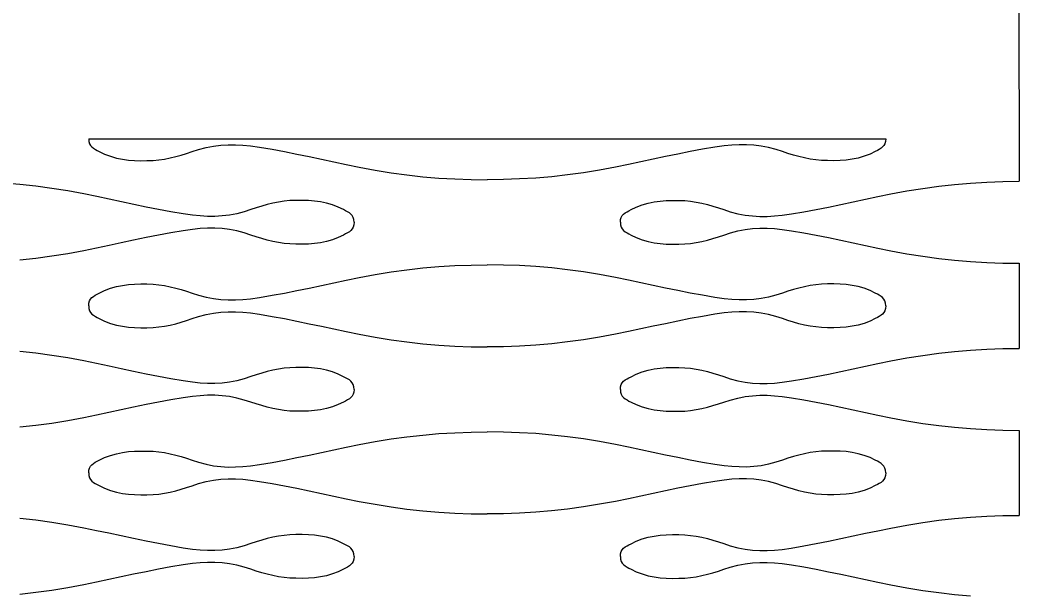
# Model space of a CAD drawing. Extents: x -53 to 53, y -73 to 73.
# Drawn here: x 19.62 to 52.5, y 16.23 to 35.16 of the extents above; entities that cross this region are included whole.
import ezdxf

# ---------------------------------------------------------------- set-up
doc = ezdxf.new("R2010")
doc.units = 0
doc.header["$MEASUREMENT"] = 0
doc.layers.get('0').update_dxf_attribs({"linetype": 'CONTINUOUS'})

msp = doc.modelspace()

# ---------------------------------------------------------------- linework, layer by layer
for p, q in [((52.474, 73.227), (52.5, 29.848)), ((21.882, 31.248), (48.118, 31.248)), ((21.882, 31.248), (21.889, 31.16)), ((48.118, 31.248), (48.111, 31.16)), ((21.889, 31.16), (21.911, 31.087)), ((21.911, 31.087), (21.944, 31.028)), ((21.944, 31.028), (21.988, 30.978)), ((21.988, 30.978), (22.04, 30.936)), ((22.04, 30.936), (22.099, 30.899)), ((25.499, 30.898), (25.743, 30.963)), ((25.743, 30.963), (25.985, 31.01)), ((25.985, 31.01), (26.226, 31.04)), ((26.226, 31.04), (26.467, 31.054)), ((26.467, 31.054), (26.71, 31.053)), ((26.71, 31.053), (26.954, 31.039)), ((26.954, 31.039), (27.202, 31.013)), ((27.202, 31.013), (27.507, 30.969)), ((27.507, 30.969), (27.917, 30.901)), ((42.493, 30.969), (42.083, 30.901)), ((42.798, 31.013), (42.493, 30.969)), ((43.046, 31.039), (42.798, 31.013)), ((43.29, 31.053), (43.046, 31.039)), ((43.533, 31.054), (43.29, 31.053)), ((43.774, 31.04), (43.533, 31.054)), ((44.015, 31.01), (43.774, 31.04)), ((44.257, 30.963), (44.015, 31.01)), ((44.502, 30.898), (44.257, 30.963)), ((47.96, 30.936), (47.901, 30.899)), ((48.012, 30.978), (47.96, 30.936)), ((48.056, 31.028), (48.012, 30.978)), ((48.089, 31.087), (48.056, 31.028)), ((48.111, 31.16), (48.089, 31.087)), ((22.099, 30.899), (22.163, 30.865)), ((22.163, 30.865), (22.23, 30.83)), ((22.23, 30.83), (22.404, 30.746)), ((22.404, 30.746), (22.599, 30.671)), ((22.599, 30.671), (22.794, 30.615)), ((22.794, 30.615), (22.991, 30.574)), ((24.189, 30.553), (24.377, 30.581)), ((24.377, 30.581), (24.561, 30.617)), ((24.561, 30.617), (24.744, 30.661)), ((24.744, 30.661), (24.925, 30.712)), ((24.925, 30.712), (25.105, 30.767)), ((25.105, 30.767), (25.285, 30.827)), ((25.285, 30.827), (25.499, 30.898)), ((27.917, 30.901), (28.326, 30.826)), ((28.326, 30.826), (28.733, 30.745)), ((28.733, 30.745), (29.14, 30.66)), ((29.14, 30.66), (29.546, 30.574)), ((40.86, 30.66), (40.454, 30.574)), ((41.267, 30.745), (40.86, 30.66)), ((41.674, 30.826), (41.267, 30.745)), ((42.083, 30.901), (41.674, 30.826)), ((44.715, 30.827), (44.502, 30.898)), ((44.895, 30.767), (44.715, 30.827)), ((45.076, 30.712), (44.895, 30.767)), ((45.257, 30.661), (45.076, 30.712)), ((45.439, 30.617), (45.257, 30.661)), ((45.624, 30.581), (45.439, 30.617)), ((45.811, 30.553), (45.624, 30.581)), ((47.206, 30.615), (47.01, 30.574)), ((47.401, 30.671), (47.206, 30.615)), ((47.596, 30.746), (47.401, 30.671)), ((47.77, 30.83), (47.596, 30.746)), ((47.837, 30.865), (47.77, 30.83)), ((47.901, 30.899), (47.837, 30.865)), ((22.991, 30.574), (23.189, 30.548)), ((23.189, 30.548), (23.389, 30.533)), ((23.389, 30.533), (23.592, 30.527)), ((23.592, 30.527), (23.799, 30.528)), ((23.799, 30.528), (23.999, 30.535)), ((23.999, 30.535), (24.189, 30.553)), ((29.546, 30.574), (29.952, 30.487)), ((29.952, 30.487), (30.358, 30.4)), ((30.358, 30.4), (30.784, 30.312)), ((30.784, 30.312), (31.308, 30.214)), ((39.216, 30.312), (38.692, 30.214)), ((39.642, 30.4), (39.216, 30.312)), ((40.049, 30.487), (39.642, 30.4)), ((40.454, 30.574), (40.049, 30.487)), ((46.001, 30.535), (45.811, 30.553)), ((46.201, 30.528), (46.001, 30.535)), ((46.408, 30.527), (46.201, 30.528)), ((46.611, 30.533), (46.408, 30.527)), ((46.812, 30.548), (46.611, 30.533)), ((47.01, 30.574), (46.812, 30.548)), ((31.308, 30.214), (31.832, 30.13)), ((31.832, 30.13), (32.356, 30.058)), ((32.356, 30.058), (32.881, 30)), ((32.881, 30), (33.408, 29.955)), ((33.408, 29.955), (33.936, 29.924)), ((33.936, 29.924), (34.467, 29.904)), ((36.064, 29.924), (35.533, 29.904)), ((36.592, 29.955), (36.064, 29.924)), ((37.119, 30), (36.592, 29.955)), ((37.644, 30.058), (37.119, 30)), ((38.168, 30.13), (37.644, 30.058)), ((38.692, 30.214), (38.168, 30.13)), ((19.619, 29.745), (19.092, 29.79)), ((20.144, 29.687), (19.619, 29.745)), ((20.669, 29.616), (20.144, 29.687)), ((21.192, 29.532), (20.669, 29.616)), ((34.467, 29.904), (35, 29.898)), ((35.533, 29.904), (35, 29.898)), ((48.808, 29.532), (49.332, 29.616)), ((49.332, 29.616), (49.856, 29.687)), ((49.856, 29.687), (50.381, 29.745)), ((50.381, 29.745), (50.908, 29.79)), ((50.908, 29.79), (51.436, 29.822)), ((51.436, 29.822), (51.967, 29.841)), ((51.967, 29.841), (52.5, 29.848)), ((21.716, 29.434), (21.192, 29.532)), ((22.143, 29.346), (21.716, 29.434)), ((22.549, 29.259), (22.143, 29.346)), ((47.452, 29.259), (47.858, 29.346)), ((47.858, 29.346), (48.284, 29.434)), ((48.284, 29.434), (48.808, 29.532)), ((22.955, 29.172), (22.549, 29.259)), ((23.361, 29.085), (22.955, 29.172)), ((23.767, 29.001), (23.361, 29.085)), ((24.174, 28.92), (23.767, 29.001)), ((27.395, 28.978), (27.215, 28.919)), ((27.576, 29.034), (27.395, 28.978)), ((27.757, 29.085), (27.576, 29.034)), ((27.939, 29.129), (27.757, 29.085)), ((28.124, 29.165), (27.939, 29.129)), ((28.311, 29.193), (28.124, 29.165)), ((28.502, 29.211), (28.311, 29.193)), ((28.701, 29.218), (28.502, 29.211)), ((28.908, 29.219), (28.701, 29.218)), ((29.111, 29.213), (28.908, 29.219)), ((29.312, 29.198), (29.111, 29.213)), ((29.51, 29.171), (29.312, 29.198)), ((29.706, 29.131), (29.51, 29.171)), ((29.901, 29.075), (29.706, 29.131)), ((30.096, 29), (29.901, 29.075)), ((30.27, 28.916), (30.096, 29)), ((39.73, 28.916), (39.904, 29)), ((39.904, 29), (40.099, 29.075)), ((40.099, 29.075), (40.294, 29.131)), ((40.294, 29.131), (40.49, 29.171)), ((40.49, 29.171), (40.688, 29.198)), ((40.688, 29.198), (40.889, 29.213)), ((40.889, 29.213), (41.092, 29.219)), ((41.092, 29.219), (41.299, 29.218)), ((41.299, 29.218), (41.498, 29.211)), ((41.498, 29.211), (41.689, 29.193)), ((41.689, 29.193), (41.876, 29.165)), ((41.876, 29.165), (42.061, 29.129)), ((42.061, 29.129), (42.243, 29.085)), ((42.243, 29.085), (42.424, 29.034)), ((42.424, 29.034), (42.604, 28.978)), ((42.604, 28.978), (42.785, 28.919)), ((45.826, 28.92), (46.233, 29.001)), ((46.233, 29.001), (46.64, 29.085)), ((46.64, 29.085), (47.046, 29.172)), ((47.046, 29.172), (47.452, 29.259)), ((24.583, 28.845), (24.174, 28.92)), ((24.993, 28.776), (24.583, 28.845)), ((25.298, 28.732), (24.993, 28.776)), ((25.546, 28.707), (25.298, 28.732)), ((25.79, 28.693), (25.546, 28.707)), ((26.033, 28.692), (25.79, 28.693)), ((26.274, 28.706), (26.033, 28.692)), ((26.515, 28.736), (26.274, 28.706)), ((26.757, 28.782), (26.515, 28.736)), ((27.002, 28.848), (26.757, 28.782)), ((27.215, 28.919), (27.002, 28.848)), ((30.337, 28.881), (30.27, 28.916)), ((30.401, 28.847), (30.337, 28.881)), ((30.46, 28.81), (30.401, 28.847)), ((30.512, 28.768), (30.46, 28.81)), ((30.556, 28.718), (30.512, 28.768)), ((30.589, 28.658), (30.556, 28.718)), ((30.611, 28.586), (30.589, 28.658)), ((39.389, 28.586), (39.41, 28.658)), ((39.41, 28.658), (39.444, 28.718)), ((39.444, 28.718), (39.487, 28.768)), ((39.487, 28.768), (39.54, 28.81)), ((39.54, 28.81), (39.599, 28.847)), ((39.599, 28.847), (39.663, 28.881)), ((39.663, 28.881), (39.73, 28.916)), ((42.785, 28.919), (42.998, 28.848)), ((42.998, 28.848), (43.243, 28.782)), ((43.243, 28.782), (43.485, 28.736)), ((43.485, 28.736), (43.726, 28.706)), ((43.726, 28.706), (43.967, 28.692)), ((43.967, 28.692), (44.21, 28.693)), ((44.21, 28.693), (44.454, 28.707)), ((44.454, 28.707), (44.702, 28.732)), ((44.702, 28.732), (45.007, 28.776)), ((45.007, 28.776), (45.417, 28.845)), ((45.417, 28.845), (45.826, 28.92)), ((25.546, 28.289), (25.298, 28.263)), ((25.79, 28.303), (25.546, 28.289)), ((26.033, 28.304), (25.79, 28.303)), ((26.274, 28.29), (26.033, 28.304)), ((26.515, 28.26), (26.274, 28.29)), ((30.589, 28.337), (30.556, 28.278)), ((30.611, 28.41), (30.589, 28.337)), ((30.618, 28.498), (30.611, 28.586)), ((30.618, 28.498), (30.611, 28.41)), ((39.382, 28.498), (39.389, 28.586)), ((39.382, 28.498), (39.389, 28.41)), ((39.389, 28.41), (39.411, 28.337)), ((39.411, 28.337), (39.444, 28.278)), ((43.485, 28.26), (43.726, 28.29)), ((43.726, 28.29), (43.967, 28.304)), ((43.967, 28.304), (44.21, 28.303)), ((44.21, 28.303), (44.454, 28.289)), ((44.454, 28.289), (44.702, 28.263)), ((23.767, 27.995), (23.36, 27.91)), ((24.174, 28.076), (23.767, 27.995)), ((24.583, 28.151), (24.174, 28.076)), ((24.993, 28.219), (24.583, 28.151)), ((25.298, 28.263), (24.993, 28.219)), ((26.757, 28.213), (26.515, 28.26)), ((27.002, 28.148), (26.757, 28.213)), ((27.215, 28.077), (27.002, 28.148)), ((27.395, 28.017), (27.215, 28.077)), ((27.576, 27.962), (27.395, 28.017)), ((27.757, 27.911), (27.576, 27.962)), ((30.096, 27.996), (29.901, 27.921)), ((30.27, 28.08), (30.096, 27.996)), ((30.337, 28.115), (30.27, 28.08)), ((30.401, 28.149), (30.337, 28.115)), ((30.46, 28.186), (30.401, 28.149)), ((30.512, 28.228), (30.46, 28.186)), ((30.556, 28.278), (30.512, 28.228)), ((39.444, 28.278), (39.488, 28.228)), ((39.488, 28.228), (39.54, 28.186)), ((39.54, 28.186), (39.599, 28.149)), ((39.599, 28.149), (39.663, 28.115)), ((39.663, 28.115), (39.73, 28.08)), ((39.73, 28.08), (39.904, 27.996)), ((39.904, 27.996), (40.099, 27.921)), ((42.244, 27.911), (42.425, 27.962)), ((42.425, 27.962), (42.605, 28.017)), ((42.605, 28.017), (42.785, 28.077)), ((42.785, 28.077), (42.999, 28.148)), ((42.999, 28.148), (43.243, 28.213)), ((43.243, 28.213), (43.485, 28.26)), ((44.702, 28.263), (45.007, 28.219)), ((45.007, 28.219), (45.417, 28.151)), ((45.417, 28.151), (45.826, 28.076)), ((45.826, 28.076), (46.233, 27.995)), ((46.233, 27.995), (46.64, 27.91)), ((22.142, 27.65), (21.716, 27.562)), ((22.549, 27.737), (22.142, 27.65)), ((22.954, 27.824), (22.549, 27.737)), ((23.36, 27.91), (22.954, 27.824)), ((27.939, 27.867), (27.757, 27.911)), ((28.124, 27.831), (27.939, 27.867)), ((28.311, 27.803), (28.124, 27.831)), ((28.501, 27.785), (28.311, 27.803)), ((28.701, 27.778), (28.501, 27.785)), ((28.908, 27.777), (28.701, 27.778)), ((29.111, 27.783), (28.908, 27.777)), ((29.312, 27.798), (29.111, 27.783)), ((29.51, 27.824), (29.312, 27.798)), ((29.706, 27.865), (29.51, 27.824)), ((29.901, 27.921), (29.706, 27.865)), ((40.099, 27.921), (40.294, 27.865)), ((40.294, 27.865), (40.491, 27.824)), ((40.491, 27.824), (40.689, 27.798)), ((40.689, 27.798), (40.889, 27.783)), ((40.889, 27.783), (41.092, 27.777)), ((41.092, 27.777), (41.299, 27.778)), ((41.299, 27.778), (41.499, 27.785)), ((41.499, 27.785), (41.689, 27.803)), ((41.689, 27.803), (41.877, 27.831)), ((41.877, 27.831), (42.061, 27.867)), ((42.061, 27.867), (42.244, 27.911)), ((46.64, 27.91), (47.046, 27.824)), ((47.046, 27.824), (47.452, 27.737)), ((47.452, 27.737), (47.858, 27.65)), ((47.858, 27.65), (48.284, 27.562)), ((20.144, 27.308), (19.619, 27.25)), ((20.668, 27.38), (20.144, 27.308)), ((21.192, 27.464), (20.668, 27.38)), ((21.716, 27.562), (21.192, 27.464)), ((48.284, 27.562), (48.808, 27.464)), ((48.808, 27.464), (49.332, 27.38)), ((49.332, 27.38), (49.856, 27.308)), ((49.856, 27.308), (50.381, 27.25)), ((32.356, 26.937), (32.881, 26.995)), ((32.881, 26.995), (33.408, 27.04)), ((33.408, 27.04), (33.936, 27.072)), ((33.936, 27.072), (34.467, 27.091)), ((34.467, 27.091), (35, 27.098)), ((35.533, 27.091), (35, 27.098)), ((36.064, 27.072), (35.533, 27.091)), ((36.592, 27.04), (36.064, 27.072)), ((37.119, 26.995), (36.592, 27.04)), ((37.644, 26.937), (37.119, 26.995)), ((50.381, 27.25), (50.908, 27.205)), ((50.908, 27.205), (51.436, 27.174)), ((51.436, 27.174), (51.967, 27.154)), ((51.967, 27.154), (52.5, 27.148)), ((52.5, 27.148), (52.5, 24.348)), ((30.358, 26.596), (30.784, 26.684)), ((30.784, 26.684), (31.308, 26.782)), ((31.308, 26.782), (31.832, 26.866)), ((31.832, 26.866), (32.356, 26.937)), ((38.168, 26.866), (37.644, 26.937)), ((38.692, 26.782), (38.168, 26.866)), ((39.216, 26.684), (38.692, 26.782)), ((39.642, 26.596), (39.216, 26.684)), ((22.404, 26.25), (22.599, 26.325)), ((22.599, 26.325), (22.794, 26.381)), ((22.794, 26.381), (22.99, 26.421)), ((22.99, 26.421), (23.188, 26.448)), ((23.188, 26.448), (23.388, 26.463)), ((23.388, 26.463), (23.592, 26.469)), ((23.592, 26.469), (23.799, 26.468)), ((23.799, 26.468), (23.998, 26.461)), ((23.998, 26.461), (24.189, 26.443)), ((24.189, 26.443), (24.376, 26.415)), ((24.376, 26.415), (24.561, 26.379)), ((24.561, 26.379), (24.743, 26.335)), ((24.743, 26.335), (24.924, 26.284)), ((28.733, 26.251), (29.14, 26.335)), ((29.14, 26.335), (29.546, 26.422)), ((29.546, 26.422), (29.952, 26.509)), ((29.952, 26.509), (30.358, 26.596)), ((40.049, 26.509), (39.642, 26.596)), ((40.454, 26.422), (40.049, 26.509)), ((40.86, 26.335), (40.454, 26.422)), ((41.267, 26.251), (40.86, 26.335)), ((45.257, 26.335), (45.076, 26.284)), ((45.439, 26.379), (45.257, 26.335)), ((45.624, 26.415), (45.439, 26.379)), ((45.811, 26.443), (45.624, 26.415)), ((46.001, 26.461), (45.811, 26.443)), ((46.201, 26.468), (46.001, 26.461)), ((46.408, 26.469), (46.201, 26.468)), ((46.611, 26.463), (46.408, 26.469)), ((46.812, 26.448), (46.611, 26.463)), ((47.01, 26.421), (46.812, 26.448)), ((47.206, 26.381), (47.01, 26.421)), ((47.401, 26.325), (47.206, 26.381)), ((47.596, 26.25), (47.401, 26.325)), ((21.944, 25.968), (21.987, 26.018)), ((21.987, 26.018), (22.039, 26.06)), ((22.039, 26.06), (22.098, 26.097)), ((22.098, 26.097), (22.162, 26.131)), ((22.162, 26.131), (22.23, 26.166)), ((22.23, 26.166), (22.404, 26.25)), ((24.924, 26.284), (25.104, 26.228)), ((25.104, 26.228), (25.285, 26.169)), ((25.285, 26.169), (25.498, 26.098)), ((25.498, 26.098), (25.742, 26.032)), ((25.742, 26.032), (25.985, 25.986)), ((25.985, 25.986), (26.226, 25.956)), ((26.954, 25.957), (27.202, 25.982)), ((27.202, 25.982), (27.507, 26.026)), ((27.507, 26.026), (27.917, 26.095)), ((27.917, 26.095), (28.325, 26.17)), ((28.325, 26.17), (28.733, 26.251)), ((41.674, 26.17), (41.267, 26.251)), ((42.083, 26.095), (41.674, 26.17)), ((42.493, 26.026), (42.083, 26.095)), ((42.798, 25.982), (42.493, 26.026)), ((43.046, 25.957), (42.798, 25.982)), ((44.015, 25.986), (43.774, 25.956)), ((44.257, 26.032), (44.015, 25.986)), ((44.501, 26.098), (44.257, 26.032)), ((44.715, 26.169), (44.501, 26.098)), ((44.895, 26.228), (44.715, 26.169)), ((45.076, 26.284), (44.895, 26.228)), ((47.77, 26.166), (47.596, 26.25)), ((47.837, 26.131), (47.77, 26.166)), ((47.901, 26.097), (47.837, 26.131)), ((47.96, 26.06), (47.901, 26.097)), ((48.012, 26.018), (47.96, 26.06)), ((48.056, 25.968), (48.012, 26.018)), ((21.882, 25.748), (21.889, 25.836)), ((21.882, 25.748), (21.889, 25.66)), ((21.889, 25.836), (21.91, 25.908)), ((21.889, 25.66), (21.91, 25.587)), ((21.91, 25.908), (21.944, 25.968)), ((26.226, 25.956), (26.467, 25.942)), ((26.467, 25.942), (26.71, 25.943)), ((26.71, 25.943), (26.954, 25.957)), ((43.29, 25.943), (43.046, 25.957)), ((43.533, 25.942), (43.29, 25.943)), ((43.774, 25.956), (43.533, 25.942)), ((48.089, 25.908), (48.056, 25.968)), ((48.11, 25.836), (48.089, 25.908)), ((48.11, 25.66), (48.089, 25.587)), ((48.118, 25.748), (48.11, 25.836)), ((48.118, 25.748), (48.11, 25.66)), ((21.91, 25.587), (21.944, 25.528)), ((21.944, 25.528), (21.987, 25.478)), ((21.987, 25.478), (22.04, 25.436)), ((22.04, 25.436), (22.099, 25.399)), ((22.099, 25.399), (22.163, 25.365)), ((22.163, 25.365), (22.23, 25.33)), ((22.23, 25.33), (22.404, 25.246)), ((25.105, 25.267), (25.285, 25.327)), ((25.285, 25.327), (25.498, 25.398)), ((25.498, 25.398), (25.743, 25.463)), ((25.743, 25.463), (25.985, 25.51)), ((25.985, 25.51), (26.226, 25.54)), ((26.226, 25.54), (26.467, 25.554)), ((26.467, 25.554), (26.71, 25.553)), ((26.71, 25.553), (26.954, 25.539)), ((26.954, 25.539), (27.202, 25.513)), ((27.202, 25.513), (27.507, 25.469)), ((27.507, 25.469), (27.917, 25.401)), ((27.917, 25.401), (28.326, 25.326)), ((28.326, 25.326), (28.733, 25.245)), ((41.674, 25.326), (41.267, 25.245)), ((42.083, 25.401), (41.674, 25.326)), ((42.493, 25.469), (42.083, 25.401)), ((42.798, 25.513), (42.493, 25.469)), ((43.046, 25.539), (42.798, 25.513)), ((43.29, 25.553), (43.046, 25.539)), ((43.533, 25.554), (43.29, 25.553)), ((43.774, 25.54), (43.533, 25.554)), ((44.015, 25.51), (43.774, 25.54)), ((44.257, 25.463), (44.015, 25.51)), ((44.501, 25.398), (44.257, 25.463)), ((44.715, 25.327), (44.501, 25.398)), ((44.895, 25.267), (44.715, 25.327)), ((47.77, 25.33), (47.596, 25.246)), ((47.837, 25.365), (47.77, 25.33)), ((47.901, 25.399), (47.837, 25.365)), ((47.96, 25.436), (47.901, 25.399)), ((48.012, 25.478), (47.96, 25.436)), ((48.056, 25.528), (48.012, 25.478)), ((48.089, 25.587), (48.056, 25.528)), ((22.404, 25.246), (22.599, 25.171)), ((22.599, 25.171), (22.794, 25.115)), ((22.794, 25.115), (22.99, 25.074)), ((22.99, 25.074), (23.188, 25.048)), ((23.188, 25.048), (23.389, 25.033)), ((23.389, 25.033), (23.592, 25.027)), ((23.592, 25.027), (23.799, 25.028)), ((23.799, 25.028), (23.998, 25.035)), ((23.998, 25.035), (24.189, 25.053)), ((24.189, 25.053), (24.376, 25.081)), ((24.376, 25.081), (24.561, 25.117)), ((24.561, 25.117), (24.743, 25.161)), ((24.743, 25.161), (24.924, 25.212)), ((24.924, 25.212), (25.105, 25.267)), ((28.733, 25.245), (29.14, 25.16)), ((29.14, 25.16), (29.546, 25.074)), ((29.546, 25.074), (29.952, 24.987)), ((40.454, 25.074), (40.048, 24.987)), ((40.86, 25.16), (40.454, 25.074)), ((41.267, 25.245), (40.86, 25.16)), ((45.076, 25.212), (44.895, 25.267)), ((45.257, 25.161), (45.076, 25.212)), ((45.439, 25.117), (45.257, 25.161)), ((45.623, 25.081), (45.439, 25.117)), ((45.811, 25.053), (45.623, 25.081)), ((46.001, 25.035), (45.811, 25.053)), ((46.2, 25.028), (46.001, 25.035)), ((46.408, 25.027), (46.2, 25.028)), ((46.611, 25.033), (46.408, 25.027)), ((46.811, 25.048), (46.611, 25.033)), ((47.009, 25.074), (46.811, 25.048)), ((47.206, 25.115), (47.009, 25.074)), ((47.401, 25.171), (47.206, 25.115)), ((47.596, 25.246), (47.401, 25.171)), ((29.952, 24.987), (30.358, 24.9)), ((30.358, 24.9), (30.784, 24.812)), ((30.784, 24.812), (31.308, 24.714)), ((31.308, 24.714), (31.832, 24.63)), ((38.692, 24.714), (38.168, 24.63)), ((39.216, 24.812), (38.692, 24.714)), ((39.642, 24.9), (39.216, 24.812)), ((40.048, 24.987), (39.642, 24.9)), ((31.832, 24.63), (32.356, 24.558)), ((32.356, 24.558), (32.881, 24.5)), ((32.881, 24.5), (33.408, 24.455)), ((33.408, 24.455), (33.936, 24.424)), ((33.936, 24.424), (34.467, 24.404)), ((34.467, 24.404), (35, 24.398)), ((35.533, 24.404), (35, 24.398)), ((36.064, 24.424), (35.533, 24.404)), ((36.592, 24.455), (36.064, 24.424)), ((37.119, 24.5), (36.592, 24.455)), ((37.644, 24.558), (37.119, 24.5)), ((38.168, 24.63), (37.644, 24.558)), ((51.436, 24.322), (51.967, 24.341)), ((51.967, 24.341), (52.5, 24.348)), ((20.144, 24.187), (19.619, 24.245)), ((20.668, 24.116), (20.144, 24.187)), ((21.192, 24.032), (20.668, 24.116)), ((21.716, 23.934), (21.192, 24.032)), ((48.284, 23.934), (48.808, 24.032)), ((48.808, 24.032), (49.332, 24.116)), ((49.332, 24.116), (49.856, 24.187)), ((49.856, 24.187), (50.381, 24.245)), ((50.381, 24.245), (50.908, 24.29)), ((50.908, 24.29), (51.436, 24.322)), ((22.142, 23.846), (21.716, 23.934)), ((22.549, 23.759), (22.142, 23.846)), ((22.954, 23.672), (22.549, 23.759)), ((28.311, 23.693), (28.124, 23.665)), ((28.501, 23.711), (28.311, 23.693)), ((28.701, 23.718), (28.501, 23.711)), ((28.908, 23.719), (28.701, 23.718)), ((29.111, 23.713), (28.908, 23.719)), ((29.312, 23.698), (29.111, 23.713)), ((29.51, 23.671), (29.312, 23.698)), ((40.49, 23.671), (40.688, 23.698)), ((40.688, 23.698), (40.888, 23.713)), ((40.888, 23.713), (41.092, 23.719)), ((41.092, 23.719), (41.299, 23.718)), ((41.299, 23.718), (41.498, 23.711)), ((41.498, 23.711), (41.689, 23.693)), ((41.689, 23.693), (41.876, 23.665)), ((47.046, 23.672), (47.452, 23.759)), ((47.452, 23.759), (47.858, 23.846)), ((47.858, 23.846), (48.284, 23.934)), ((23.36, 23.585), (22.954, 23.672)), ((23.767, 23.501), (23.36, 23.585)), ((24.174, 23.42), (23.767, 23.501)), ((24.583, 23.345), (24.174, 23.42)), ((27.001, 23.348), (26.757, 23.282)), ((27.215, 23.419), (27.001, 23.348)), ((27.395, 23.478), (27.215, 23.419)), ((27.576, 23.534), (27.395, 23.478)), ((27.757, 23.585), (27.576, 23.534)), ((27.939, 23.629), (27.757, 23.585)), ((28.124, 23.665), (27.939, 23.629)), ((29.706, 23.631), (29.51, 23.671)), ((29.901, 23.575), (29.706, 23.631)), ((30.096, 23.5), (29.901, 23.575)), ((30.27, 23.416), (30.096, 23.5)), ((30.337, 23.381), (30.27, 23.416)), ((30.401, 23.347), (30.337, 23.381)), ((30.46, 23.31), (30.401, 23.347)), ((39.539, 23.31), (39.598, 23.347)), ((39.598, 23.347), (39.662, 23.381)), ((39.662, 23.381), (39.73, 23.416)), ((39.73, 23.416), (39.904, 23.5)), ((39.904, 23.5), (40.099, 23.575)), ((40.099, 23.575), (40.294, 23.631)), ((40.294, 23.631), (40.49, 23.671)), ((41.876, 23.665), (42.061, 23.629)), ((42.061, 23.629), (42.243, 23.585)), ((42.243, 23.585), (42.424, 23.534)), ((42.424, 23.534), (42.604, 23.478)), ((42.604, 23.478), (42.785, 23.419)), ((42.785, 23.419), (42.998, 23.348)), ((42.998, 23.348), (43.242, 23.282)), ((45.417, 23.345), (45.825, 23.42)), ((45.825, 23.42), (46.233, 23.501)), ((46.233, 23.501), (46.64, 23.585)), ((46.64, 23.585), (47.046, 23.672)), ((24.993, 23.276), (24.583, 23.345)), ((25.298, 23.232), (24.993, 23.276)), ((25.546, 23.207), (25.298, 23.232)), ((25.79, 23.193), (25.546, 23.207)), ((26.033, 23.192), (25.79, 23.193)), ((26.274, 23.206), (26.033, 23.192)), ((26.515, 23.236), (26.274, 23.206)), ((26.757, 23.282), (26.515, 23.236)), ((30.512, 23.268), (30.46, 23.31)), ((30.556, 23.218), (30.512, 23.268)), ((30.589, 23.158), (30.556, 23.218)), ((30.61, 23.086), (30.589, 23.158)), ((30.618, 22.998), (30.61, 23.086)), ((39.382, 22.998), (39.389, 23.086)), ((39.389, 23.086), (39.41, 23.158)), ((39.41, 23.158), (39.444, 23.218)), ((39.444, 23.218), (39.487, 23.268)), ((39.487, 23.268), (39.539, 23.31)), ((43.242, 23.282), (43.485, 23.236)), ((43.485, 23.236), (43.726, 23.206)), ((43.726, 23.206), (43.967, 23.192)), ((43.967, 23.192), (44.21, 23.193)), ((44.21, 23.193), (44.454, 23.207)), ((44.454, 23.207), (44.702, 23.232)), ((44.702, 23.232), (45.007, 23.276)), ((45.007, 23.276), (45.417, 23.345)), ((24.993, 22.719), (24.583, 22.651)), ((25.298, 22.763), (24.993, 22.719)), ((25.546, 22.789), (25.298, 22.763)), ((25.79, 22.803), (25.546, 22.789)), ((26.033, 22.804), (25.79, 22.803)), ((26.274, 22.79), (26.033, 22.804)), ((26.515, 22.76), (26.274, 22.79)), ((26.757, 22.713), (26.515, 22.76)), ((27.001, 22.648), (26.757, 22.713)), ((30.512, 22.728), (30.46, 22.686)), ((30.556, 22.778), (30.512, 22.728)), ((30.589, 22.837), (30.556, 22.778)), ((30.61, 22.91), (30.589, 22.837)), ((30.618, 22.998), (30.61, 22.91)), ((39.382, 22.998), (39.389, 22.91)), ((39.389, 22.91), (39.41, 22.837)), ((39.41, 22.837), (39.444, 22.778)), ((39.444, 22.778), (39.487, 22.728)), ((39.487, 22.728), (39.54, 22.686)), ((42.998, 22.648), (43.243, 22.713)), ((43.243, 22.713), (43.485, 22.76)), ((43.485, 22.76), (43.726, 22.79)), ((43.726, 22.79), (43.967, 22.804)), ((43.967, 22.804), (44.21, 22.803)), ((44.21, 22.803), (44.454, 22.789)), ((44.454, 22.789), (44.702, 22.763)), ((44.702, 22.763), (45.007, 22.719)), ((45.007, 22.719), (45.417, 22.651)), ((23.36, 22.41), (22.954, 22.324)), ((23.767, 22.495), (23.36, 22.41)), ((24.174, 22.576), (23.767, 22.495)), ((24.583, 22.651), (24.174, 22.576)), ((27.215, 22.577), (27.001, 22.648)), ((27.395, 22.517), (27.215, 22.577)), ((27.576, 22.462), (27.395, 22.517)), ((27.757, 22.411), (27.576, 22.462)), ((27.939, 22.367), (27.757, 22.411)), ((28.123, 22.331), (27.939, 22.367)), ((29.706, 22.365), (29.509, 22.324)), ((29.901, 22.421), (29.706, 22.365)), ((30.096, 22.496), (29.901, 22.421)), ((30.27, 22.58), (30.096, 22.496)), ((30.337, 22.615), (30.27, 22.58)), ((30.401, 22.649), (30.337, 22.615)), ((30.46, 22.686), (30.401, 22.649)), ((39.54, 22.686), (39.599, 22.649)), ((39.599, 22.649), (39.663, 22.615)), ((39.663, 22.615), (39.73, 22.58)), ((39.73, 22.58), (39.904, 22.496)), ((39.904, 22.496), (40.099, 22.421)), ((40.099, 22.421), (40.294, 22.365)), ((40.294, 22.365), (40.49, 22.324)), ((41.876, 22.331), (42.061, 22.367)), ((42.061, 22.367), (42.243, 22.411)), ((42.243, 22.411), (42.424, 22.462)), ((42.424, 22.462), (42.605, 22.517)), ((42.605, 22.517), (42.785, 22.577)), ((42.785, 22.577), (42.998, 22.648)), ((45.417, 22.651), (45.826, 22.576)), ((45.826, 22.576), (46.233, 22.495)), ((46.233, 22.495), (46.64, 22.41)), ((46.64, 22.41), (47.046, 22.324)), ((21.716, 22.062), (21.192, 21.964)), ((22.142, 22.15), (21.716, 22.062)), ((22.548, 22.237), (22.142, 22.15)), ((22.954, 22.324), (22.548, 22.237)), ((28.311, 22.303), (28.123, 22.331)), ((28.501, 22.285), (28.311, 22.303)), ((28.7, 22.278), (28.501, 22.285)), ((28.908, 22.277), (28.7, 22.278)), ((29.111, 22.283), (28.908, 22.277)), ((29.311, 22.298), (29.111, 22.283)), ((29.509, 22.324), (29.311, 22.298)), ((40.49, 22.324), (40.688, 22.298)), ((40.688, 22.298), (40.889, 22.283)), ((40.889, 22.283), (41.092, 22.277)), ((41.092, 22.277), (41.299, 22.278)), ((41.299, 22.278), (41.498, 22.285)), ((41.498, 22.285), (41.689, 22.303)), ((41.689, 22.303), (41.876, 22.331)), ((47.046, 22.324), (47.452, 22.237)), ((47.452, 22.237), (47.858, 22.15)), ((47.858, 22.15), (48.284, 22.062)), ((48.284, 22.062), (48.808, 21.964)), ((20.144, 21.808), (19.619, 21.75)), ((20.668, 21.88), (20.144, 21.808)), ((21.192, 21.964), (20.668, 21.88)), ((48.808, 21.964), (49.332, 21.88)), ((49.332, 21.88), (49.856, 21.808)), ((49.856, 21.808), (50.381, 21.75)), ((50.381, 21.75), (50.908, 21.705)), ((50.908, 21.705), (51.436, 21.674)), ((31.831, 21.366), (32.356, 21.437)), ((32.356, 21.437), (32.881, 21.495)), ((32.881, 21.495), (33.407, 21.54)), ((33.407, 21.54), (33.936, 21.572)), ((33.936, 21.572), (34.467, 21.591)), ((34.467, 21.591), (35, 21.598)), ((35.533, 21.591), (35, 21.598)), ((36.064, 21.572), (35.533, 21.591)), ((36.592, 21.54), (36.064, 21.572)), ((37.119, 21.495), (36.592, 21.54)), ((37.644, 21.437), (37.119, 21.495)), ((38.168, 21.366), (37.644, 21.437)), ((51.436, 21.674), (51.967, 21.654)), ((51.967, 21.654), (52.5, 21.648)), ((52.5, 21.648), (52.5, 18.848)), ((29.951, 21.009), (30.357, 21.096)), ((30.357, 21.096), (30.784, 21.184)), ((30.784, 21.184), (31.308, 21.282)), ((31.308, 21.282), (31.831, 21.366)), ((38.692, 21.282), (38.168, 21.366)), ((39.216, 21.184), (38.692, 21.282)), ((39.642, 21.096), (39.216, 21.184)), ((40.048, 21.009), (39.642, 21.096)), ((22.23, 20.666), (22.404, 20.75)), ((22.404, 20.75), (22.598, 20.825)), ((22.598, 20.825), (22.794, 20.881)), ((22.794, 20.881), (22.99, 20.921)), ((22.99, 20.921), (23.188, 20.948)), ((23.188, 20.948), (23.388, 20.963)), ((23.388, 20.963), (23.591, 20.969)), ((23.591, 20.969), (23.799, 20.968)), ((23.799, 20.968), (23.998, 20.961)), ((23.998, 20.961), (24.189, 20.943)), ((24.189, 20.943), (24.376, 20.915)), ((24.376, 20.915), (24.56, 20.879)), ((24.56, 20.879), (24.743, 20.835)), ((24.743, 20.835), (24.924, 20.784)), ((24.924, 20.784), (25.104, 20.728)), ((25.104, 20.728), (25.284, 20.669)), ((28.325, 20.67), (28.733, 20.751)), ((28.733, 20.751), (29.139, 20.835)), ((29.139, 20.835), (29.545, 20.922)), ((29.545, 20.922), (29.951, 21.009)), ((40.454, 20.922), (40.048, 21.009)), ((40.86, 20.835), (40.454, 20.922)), ((41.267, 20.751), (40.86, 20.835)), ((41.674, 20.67), (41.267, 20.751)), ((44.895, 20.728), (44.715, 20.669)), ((45.075, 20.784), (44.895, 20.728)), ((45.256, 20.835), (45.075, 20.784)), ((45.439, 20.879), (45.256, 20.835)), ((45.623, 20.915), (45.439, 20.879)), ((45.811, 20.943), (45.623, 20.915)), ((46.001, 20.961), (45.811, 20.943)), ((46.201, 20.968), (46.001, 20.961)), ((46.408, 20.969), (46.201, 20.968)), ((46.611, 20.963), (46.408, 20.969)), ((46.811, 20.948), (46.611, 20.963)), ((47.009, 20.921), (46.811, 20.948)), ((47.206, 20.881), (47.009, 20.921)), ((47.401, 20.825), (47.206, 20.881)), ((47.596, 20.75), (47.401, 20.825)), ((47.77, 20.666), (47.596, 20.75)), ((21.889, 20.336), (21.91, 20.408)), ((21.91, 20.408), (21.943, 20.468)), ((21.943, 20.468), (21.987, 20.518)), ((21.987, 20.518), (22.039, 20.56)), ((22.039, 20.56), (22.098, 20.597)), ((22.098, 20.597), (22.162, 20.631)), ((22.162, 20.631), (22.23, 20.666)), ((25.284, 20.669), (25.498, 20.598)), ((25.498, 20.598), (25.742, 20.532)), ((25.742, 20.532), (25.984, 20.486)), ((25.984, 20.486), (26.226, 20.456)), ((26.226, 20.456), (26.467, 20.442)), ((26.467, 20.442), (26.709, 20.443)), ((26.709, 20.443), (26.954, 20.457)), ((26.954, 20.457), (27.202, 20.482)), ((27.202, 20.482), (27.506, 20.526)), ((27.506, 20.526), (27.917, 20.595)), ((27.917, 20.595), (28.325, 20.67)), ((42.083, 20.595), (41.674, 20.67)), ((42.493, 20.526), (42.083, 20.595)), ((42.797, 20.482), (42.493, 20.526)), ((43.045, 20.457), (42.797, 20.482)), ((43.29, 20.443), (43.045, 20.457)), ((43.532, 20.442), (43.29, 20.443)), ((43.774, 20.456), (43.532, 20.442)), ((44.015, 20.486), (43.774, 20.456)), ((44.257, 20.532), (44.015, 20.486)), ((44.501, 20.598), (44.257, 20.532)), ((44.715, 20.669), (44.501, 20.598)), ((47.837, 20.631), (47.77, 20.666)), ((47.901, 20.597), (47.837, 20.631)), ((47.96, 20.56), (47.901, 20.597)), ((48.012, 20.518), (47.96, 20.56)), ((48.056, 20.468), (48.012, 20.518)), ((48.089, 20.408), (48.056, 20.468)), ((48.11, 20.336), (48.089, 20.408)), ((21.881, 20.248), (21.889, 20.336)), ((21.881, 20.248), (21.889, 20.16)), ((21.889, 20.16), (21.91, 20.087)), ((21.91, 20.087), (21.944, 20.028)), ((48.089, 20.087), (48.056, 20.028)), ((48.11, 20.16), (48.089, 20.087)), ((48.118, 20.248), (48.11, 20.336)), ((48.118, 20.248), (48.11, 20.16)), ((21.944, 20.028), (21.987, 19.978)), ((21.987, 19.978), (22.039, 19.936)), ((22.039, 19.936), (22.098, 19.899)), ((22.098, 19.899), (22.163, 19.865)), ((22.163, 19.865), (22.23, 19.83)), ((22.23, 19.83), (22.404, 19.746)), ((22.404, 19.746), (22.599, 19.671)), ((24.924, 19.712), (25.104, 19.767)), ((25.104, 19.767), (25.285, 19.827)), ((25.285, 19.827), (25.498, 19.898)), ((25.498, 19.898), (25.742, 19.963)), ((25.742, 19.963), (25.985, 20.01)), ((25.985, 20.01), (26.226, 20.04)), ((26.226, 20.04), (26.467, 20.054)), ((26.467, 20.054), (26.709, 20.053)), ((26.709, 20.053), (26.954, 20.039)), ((26.954, 20.039), (27.202, 20.013)), ((27.202, 20.013), (27.507, 19.969)), ((27.507, 19.969), (27.917, 19.901)), ((27.917, 19.901), (28.325, 19.826)), ((28.325, 19.826), (28.733, 19.745)), ((28.733, 19.745), (29.139, 19.66)), ((41.267, 19.745), (40.86, 19.66)), ((41.674, 19.826), (41.267, 19.745)), ((42.083, 19.901), (41.674, 19.826)), ((42.493, 19.969), (42.083, 19.901)), ((42.797, 20.013), (42.493, 19.969)), ((43.045, 20.039), (42.797, 20.013)), ((43.29, 20.053), (43.045, 20.039)), ((43.532, 20.054), (43.29, 20.053)), ((43.774, 20.04), (43.532, 20.054)), ((44.015, 20.01), (43.774, 20.04)), ((44.257, 19.963), (44.015, 20.01)), ((44.501, 19.898), (44.257, 19.963)), ((44.715, 19.827), (44.501, 19.898)), ((44.895, 19.767), (44.715, 19.827)), ((45.075, 19.712), (44.895, 19.767)), ((47.596, 19.746), (47.401, 19.671)), ((47.77, 19.83), (47.596, 19.746)), ((47.837, 19.865), (47.77, 19.83)), ((47.901, 19.899), (47.837, 19.865)), ((47.96, 19.936), (47.901, 19.899)), ((48.012, 19.978), (47.96, 19.936)), ((48.056, 20.028), (48.012, 19.978)), ((22.599, 19.671), (22.794, 19.615)), ((22.794, 19.615), (22.99, 19.574)), ((22.99, 19.574), (23.188, 19.548)), ((23.188, 19.548), (23.389, 19.533)), ((23.389, 19.533), (23.592, 19.527)), ((23.592, 19.527), (23.799, 19.528)), ((23.799, 19.528), (23.998, 19.535)), ((23.998, 19.535), (24.189, 19.553)), ((24.189, 19.553), (24.376, 19.581)), ((24.376, 19.581), (24.561, 19.617)), ((24.561, 19.617), (24.743, 19.661)), ((24.743, 19.661), (24.924, 19.712)), ((29.139, 19.66), (29.546, 19.574)), ((29.546, 19.574), (29.951, 19.487)), ((29.951, 19.487), (30.357, 19.4)), ((30.357, 19.4), (30.784, 19.312)), ((39.642, 19.4), (39.216, 19.312)), ((40.048, 19.487), (39.642, 19.4)), ((40.454, 19.574), (40.048, 19.487)), ((40.86, 19.66), (40.454, 19.574)), ((45.256, 19.661), (45.075, 19.712)), ((45.439, 19.617), (45.256, 19.661)), ((45.623, 19.581), (45.439, 19.617)), ((45.81, 19.553), (45.623, 19.581)), ((46.001, 19.535), (45.81, 19.553)), ((46.2, 19.528), (46.001, 19.535)), ((46.407, 19.527), (46.2, 19.528)), ((46.611, 19.533), (46.407, 19.527)), ((46.811, 19.548), (46.611, 19.533)), ((47.009, 19.574), (46.811, 19.548)), ((47.205, 19.615), (47.009, 19.574)), ((47.401, 19.671), (47.205, 19.615)), ((30.784, 19.312), (31.308, 19.214)), ((31.308, 19.214), (31.832, 19.13)), ((31.832, 19.13), (32.356, 19.058)), ((38.168, 19.13), (37.644, 19.058)), ((38.692, 19.214), (38.168, 19.13)), ((39.216, 19.312), (38.692, 19.214)), ((20.144, 18.687), (19.619, 18.745)), ((32.356, 19.058), (32.881, 19)), ((32.881, 19), (33.408, 18.955)), ((33.408, 18.955), (33.936, 18.924)), ((33.936, 18.924), (34.467, 18.904)), ((34.467, 18.904), (35, 18.898)), ((35.533, 18.904), (35, 18.898)), ((36.064, 18.924), (35.533, 18.904)), ((36.592, 18.955), (36.064, 18.924)), ((37.118, 19), (36.592, 18.955)), ((37.644, 19.058), (37.118, 19)), ((49.856, 18.687), (50.381, 18.745)), ((50.381, 18.745), (50.907, 18.79)), ((50.907, 18.79), (51.436, 18.822)), ((51.436, 18.822), (51.967, 18.841)), ((51.967, 18.841), (52.5, 18.848)), ((20.668, 18.616), (20.144, 18.687)), ((21.192, 18.532), (20.668, 18.616)), ((21.716, 18.434), (21.192, 18.532)), ((22.142, 18.346), (21.716, 18.434)), ((47.857, 18.346), (48.284, 18.434)), ((48.284, 18.434), (48.808, 18.532)), ((48.808, 18.532), (49.331, 18.616)), ((49.331, 18.616), (49.856, 18.687)), ((22.548, 18.259), (22.142, 18.346)), ((22.954, 18.172), (22.548, 18.259)), ((23.36, 18.085), (22.954, 18.172)), ((23.767, 18.001), (23.36, 18.085)), ((27.939, 18.129), (27.756, 18.085)), ((28.123, 18.165), (27.939, 18.129)), ((28.311, 18.193), (28.123, 18.165)), ((28.501, 18.211), (28.311, 18.193)), ((28.701, 18.218), (28.501, 18.211)), ((28.908, 18.219), (28.701, 18.218)), ((29.111, 18.213), (28.908, 18.219)), ((29.311, 18.198), (29.111, 18.213)), ((29.509, 18.171), (29.311, 18.198)), ((29.706, 18.131), (29.509, 18.171)), ((29.901, 18.075), (29.706, 18.131)), ((40.098, 18.075), (40.294, 18.131)), ((40.294, 18.131), (40.49, 18.171)), ((40.49, 18.171), (40.688, 18.198)), ((40.688, 18.198), (40.888, 18.213)), ((40.888, 18.213), (41.091, 18.219)), ((41.091, 18.219), (41.299, 18.218)), ((41.299, 18.218), (41.498, 18.211)), ((41.498, 18.211), (41.689, 18.193)), ((41.689, 18.193), (41.876, 18.165)), ((41.876, 18.165), (42.06, 18.129)), ((42.06, 18.129), (42.243, 18.085)), ((46.233, 18.001), (46.639, 18.085)), ((46.639, 18.085), (47.045, 18.172)), ((47.045, 18.172), (47.451, 18.259)), ((47.451, 18.259), (47.857, 18.346)), ((24.174, 17.92), (23.767, 18.001)), ((24.583, 17.845), (24.174, 17.92)), ((24.993, 17.776), (24.583, 17.845)), ((25.297, 17.732), (24.993, 17.776)), ((26.757, 17.782), (26.515, 17.736)), ((27.001, 17.848), (26.757, 17.782)), ((27.215, 17.919), (27.001, 17.848)), ((27.395, 17.978), (27.215, 17.919)), ((27.575, 18.034), (27.395, 17.978)), ((27.756, 18.085), (27.575, 18.034)), ((30.096, 18), (29.901, 18.075)), ((30.27, 17.916), (30.096, 18)), ((30.337, 17.881), (30.27, 17.916)), ((30.401, 17.847), (30.337, 17.881)), ((30.46, 17.81), (30.401, 17.847)), ((30.512, 17.768), (30.46, 17.81)), ((30.556, 17.718), (30.512, 17.768)), ((39.443, 17.718), (39.487, 17.768)), ((39.487, 17.768), (39.539, 17.81)), ((39.539, 17.81), (39.598, 17.847)), ((39.598, 17.847), (39.662, 17.881)), ((39.662, 17.881), (39.73, 17.916)), ((39.73, 17.916), (39.904, 18)), ((39.904, 18), (40.098, 18.075)), ((42.243, 18.085), (42.424, 18.034)), ((42.424, 18.034), (42.604, 17.978)), ((42.604, 17.978), (42.784, 17.919)), ((42.784, 17.919), (42.998, 17.848)), ((42.998, 17.848), (43.242, 17.782)), ((43.242, 17.782), (43.484, 17.736)), ((44.702, 17.732), (45.006, 17.776)), ((45.006, 17.776), (45.417, 17.845)), ((45.417, 17.845), (45.825, 17.92)), ((45.825, 17.92), (46.233, 18.001)), ((25.545, 17.707), (25.297, 17.732)), ((25.79, 17.693), (25.545, 17.707)), ((26.032, 17.692), (25.79, 17.693)), ((26.274, 17.706), (26.032, 17.692)), ((26.515, 17.736), (26.274, 17.706)), ((30.589, 17.658), (30.556, 17.718)), ((30.61, 17.586), (30.589, 17.658)), ((30.618, 17.498), (30.61, 17.586)), ((30.618, 17.498), (30.61, 17.41)), ((39.381, 17.498), (39.389, 17.586)), ((39.381, 17.498), (39.389, 17.41)), ((39.389, 17.586), (39.41, 17.658)), ((39.41, 17.658), (39.443, 17.718)), ((43.484, 17.736), (43.726, 17.706)), ((43.726, 17.706), (43.967, 17.692)), ((43.967, 17.692), (44.209, 17.693)), ((44.209, 17.693), (44.454, 17.707)), ((44.454, 17.707), (44.702, 17.732)), ((24.583, 17.151), (24.174, 17.076)), ((24.993, 17.219), (24.583, 17.151)), ((25.297, 17.263), (24.993, 17.219)), ((25.545, 17.289), (25.297, 17.263)), ((25.79, 17.303), (25.545, 17.289)), ((26.032, 17.304), (25.79, 17.303)), ((26.274, 17.29), (26.032, 17.304)), ((26.515, 17.26), (26.274, 17.29)), ((26.757, 17.213), (26.515, 17.26)), ((27.001, 17.148), (26.757, 17.213)), ((27.215, 17.077), (27.001, 17.148)), ((30.337, 17.115), (30.27, 17.08)), ((30.401, 17.149), (30.337, 17.115)), ((30.46, 17.186), (30.401, 17.149)), ((30.512, 17.228), (30.46, 17.186)), ((30.556, 17.278), (30.512, 17.228)), ((30.589, 17.337), (30.556, 17.278)), ((30.61, 17.41), (30.589, 17.337)), ((39.389, 17.41), (39.41, 17.337)), ((39.41, 17.337), (39.444, 17.278)), ((39.444, 17.278), (39.487, 17.228)), ((39.487, 17.228), (39.539, 17.186)), ((39.539, 17.186), (39.598, 17.149)), ((39.598, 17.149), (39.663, 17.115)), ((39.663, 17.115), (39.73, 17.08)), ((42.785, 17.077), (42.998, 17.148)), ((42.998, 17.148), (43.242, 17.213)), ((43.242, 17.213), (43.485, 17.26)), ((43.485, 17.26), (43.726, 17.29)), ((43.726, 17.29), (43.967, 17.304)), ((43.967, 17.304), (44.209, 17.303)), ((44.209, 17.303), (44.454, 17.289)), ((44.454, 17.289), (44.702, 17.263)), ((44.702, 17.263), (45.007, 17.219)), ((45.007, 17.219), (45.417, 17.151)), ((45.417, 17.151), (45.825, 17.076)), ((22.954, 16.824), (22.548, 16.737)), ((23.36, 16.91), (22.954, 16.824)), ((23.767, 16.995), (23.36, 16.91)), ((24.174, 17.076), (23.767, 16.995)), ((27.395, 17.017), (27.215, 17.077)), ((27.575, 16.962), (27.395, 17.017)), ((27.756, 16.911), (27.575, 16.962)), ((27.939, 16.867), (27.756, 16.911)), ((28.123, 16.831), (27.939, 16.867)), ((28.31, 16.803), (28.123, 16.831)), ((28.501, 16.785), (28.31, 16.803)), ((28.7, 16.778), (28.501, 16.785)), ((28.907, 16.777), (28.7, 16.778)), ((29.111, 16.783), (28.907, 16.777)), ((29.311, 16.798), (29.111, 16.783)), ((29.509, 16.824), (29.311, 16.798)), ((29.705, 16.865), (29.509, 16.824)), ((29.901, 16.921), (29.705, 16.865)), ((30.096, 16.996), (29.901, 16.921)), ((30.27, 17.08), (30.096, 16.996)), ((39.73, 17.08), (39.904, 16.996)), ((39.904, 16.996), (40.099, 16.921)), ((40.099, 16.921), (40.294, 16.865)), ((40.294, 16.865), (40.49, 16.824)), ((40.49, 16.824), (40.688, 16.798)), ((40.688, 16.798), (40.889, 16.783)), ((40.889, 16.783), (41.092, 16.777)), ((41.092, 16.777), (41.299, 16.778)), ((41.299, 16.778), (41.498, 16.785)), ((41.498, 16.785), (41.689, 16.803)), ((41.689, 16.803), (41.876, 16.831)), ((41.876, 16.831), (42.061, 16.867)), ((42.061, 16.867), (42.243, 16.911)), ((42.243, 16.911), (42.424, 16.962)), ((42.424, 16.962), (42.604, 17.017)), ((42.604, 17.017), (42.785, 17.077)), ((45.825, 17.076), (46.233, 16.995)), ((46.233, 16.995), (46.639, 16.91)), ((46.639, 16.91), (47.046, 16.824)), ((47.046, 16.824), (47.451, 16.737)), ((21.192, 16.464), (20.668, 16.38)), ((21.716, 16.562), (21.192, 16.464)), ((22.142, 16.65), (21.716, 16.562)), ((22.548, 16.737), (22.142, 16.65)), ((47.451, 16.737), (47.857, 16.65)), ((47.857, 16.65), (48.284, 16.562)), ((48.284, 16.562), (48.808, 16.464)), ((48.808, 16.464), (49.332, 16.38)), ((20.144, 16.308), (19.618, 16.25)), ((20.668, 16.38), (20.144, 16.308)), ((49.332, 16.38), (49.856, 16.308)), ((49.856, 16.308), (50.381, 16.25)), ((50.381, 16.25), (50.908, 16.205))]:
    msp.add_line(p, q)

doc.saveas('drawing.dxf')
